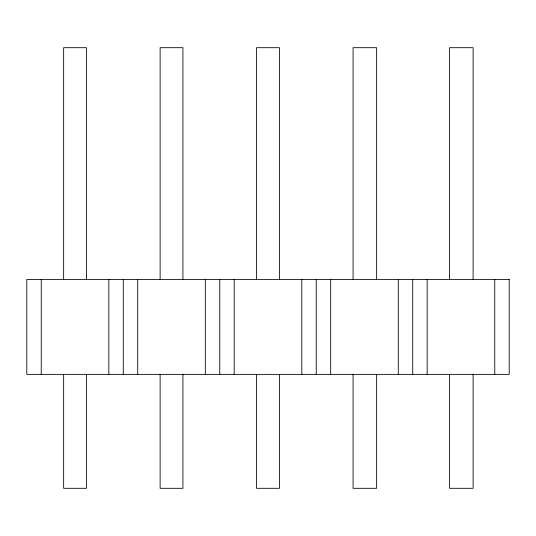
<?xml version="1.0" encoding="UTF-8"?>
<svg xmlns="http://www.w3.org/2000/svg" width="536" height="536" viewBox="0 0 536 536"><rect width="100%" height="100%" fill="white"/><g stroke="black" fill="none" stroke-linecap="round" stroke-linejoin="round"><path stroke-width="0.8" d="M494.768 279.403L494.768 374.363M473.114 279.403L473.114 47.697L449.563 47.697L449.563 279.403M473.114 374.363L473.114 488.303L449.563 488.303L449.563 374.363M427.152 279.403L427.152 374.363M412.72 279.403L412.72 374.363M398.288 279.403L398.288 374.363M376.634 279.403L376.634 47.697L353.083 47.697L353.083 279.403M376.634 374.363L376.634 488.303L353.083 488.303L353.083 374.363M330.672 279.403L330.672 374.363M316.24 279.403L316.24 374.363M301.808 279.403L301.808 374.363M279.397 279.403L279.397 47.697L256.603 47.697L256.603 279.403M279.397 374.363L279.397 488.303L256.603 488.303L256.603 374.363M234.192 279.403L234.192 374.363M219.76 279.403L219.76 374.363M205.328 279.403L205.328 374.363M182.917 279.403L182.917 47.697L160.123 47.697L160.123 279.403M182.917 374.363L182.917 488.303L160.123 488.303L160.123 374.363M137.712 279.403L137.712 374.363M123.28 279.403L123.28 374.363M108.848 279.403L108.848 374.363M86.437 279.403L86.437 47.697L63.643 47.697L63.643 279.403M86.437 374.363L86.437 488.303L63.643 488.303L63.643 374.363M41.232 279.403L41.232 374.363M509.2 279.403L26.8 279.403L26.8 374.363L509.2 374.363L509.2 279.403"/></g></svg>
